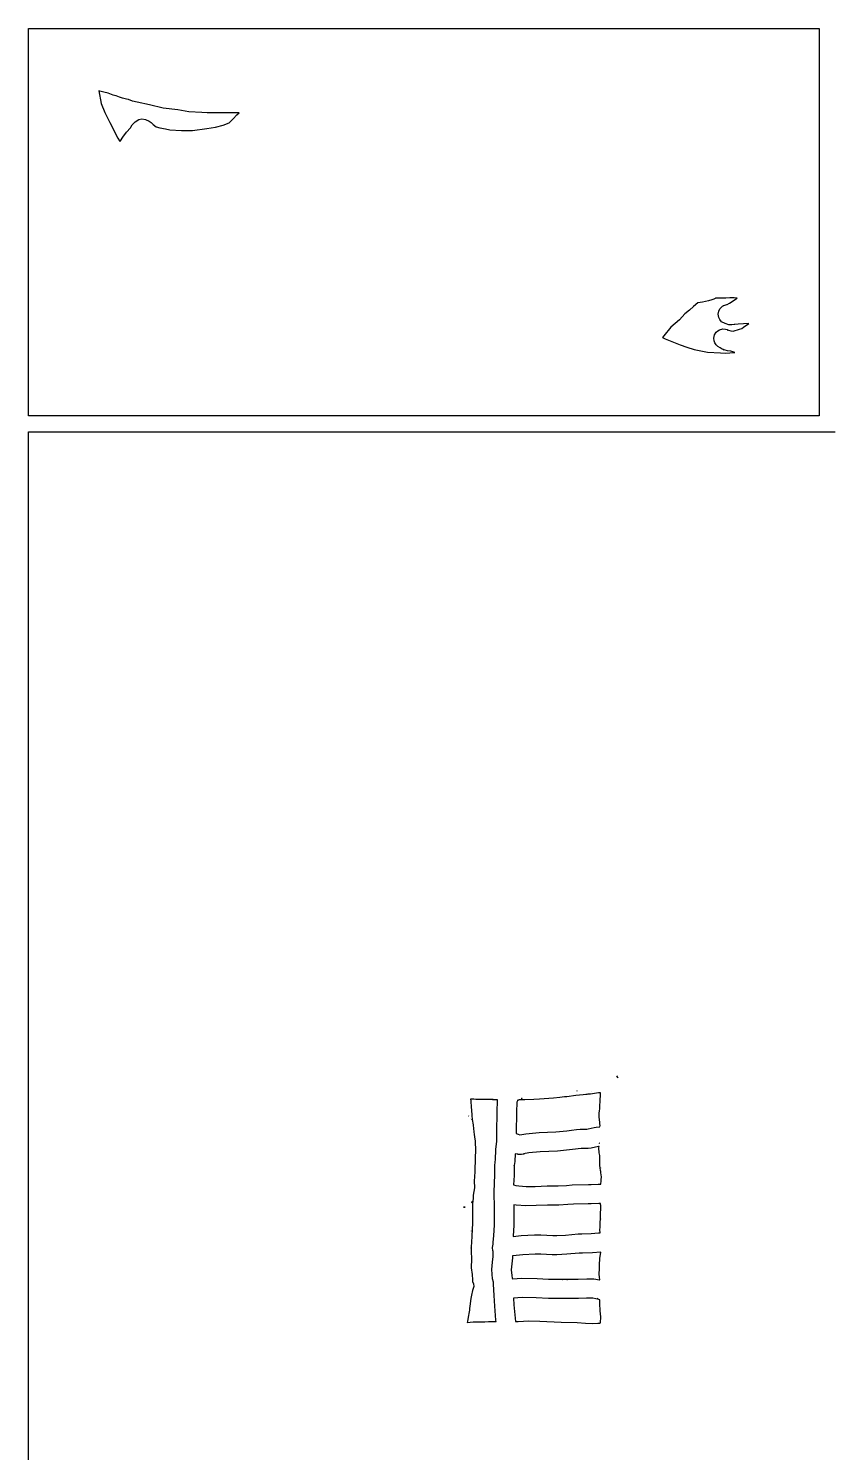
# Model space of a CAD drawing. Extents: x 2 to 598, y 728 to 3498.
# Drawn here: x 2 to 201.3, y 3144.9 to 3498 of the extents above; entities that cross this region are included whole.
import ezdxf

# ---------------------------------------------------------------- set-up
doc = ezdxf.new("R2010")
doc.units = 0

msp = doc.modelspace()

# ---------------------------------------------------------------- linework, layer by layer
at = {"layer": 'Calque 1'}
for p, q in [((19.445588, 3482.509471), (19.4456, 3482.51)), ((19.659529, 3482.447971), (19.445588, 3482.509471)), ((19.4456, 3482.51), (20.041944, 3479.39496)), ((20.716329, 3482.226811), (19.659529, 3482.447971)), ((21.749339, 3481.935871), (20.716329, 3482.226811)), ((22.999389, 3481.451661), (21.749339, 3481.935871)), ((23.677886, 3481.340031), (22.999389, 3481.451661)), ((23.732676, 3481.303331), (23.677886, 3481.340031)), ((24.53521, 3480.981911), (23.732676, 3481.303331)), ((20.041944, 3479.39496), (20.943928, 3477.182036)), ((25.343935, 3480.761251), (24.53521, 3480.981911)), ((26.317521, 3480.465661), (25.343935, 3480.761251)), ((26.830679, 3480.363841), (26.317521, 3480.465661)), ((26.83069, 3480.36439), (26.77589, 3480.38659)), ((26.77589, 3480.38659), (26.83069, 3480.36439)), ((27.807361, 3480.008831), (26.830679, 3480.363841)), ((26.83069, 3480.36439), (26.83069, 3480.36439)), ((28.909111, 3479.701881), (27.807361, 3480.008831)), ((31.993671, 3479.044021), (28.909111, 3479.701881)), ((35.401211, 3478.240461), (31.993671, 3479.044021)), ((39.017531, 3477.7976), (35.401211, 3478.240461)), ((41.725881, 3477.31961), (39.017531, 3477.7976)), ((20.943928, 3477.182036), (22.205124, 3474.72081)), ((22.205124, 3474.72081), (24.135754, 3470.84096)), ((27.730375, 3474.09346), (28.443506, 3474.86292)), ((28.443506, 3474.86292), (29.353994, 3475.420122)), ((29.353994, 3475.420122), (30.091357, 3475.557782)), ((30.091357, 3475.557782), (31.027316, 3475.40968)), ((31.027316, 3475.40968), (31.879276, 3475.048071)), ((31.879276, 3475.048071), (32.429623, 3474.680166)), ((32.429623, 3474.680166), (32.874766, 3474.21337)), ((32.874766, 3474.21337), (33.67677, 3473.64128)), ((32.87477, 3474.21337), (32.89091, 3474.19377)), ((32.89091, 3474.19377), (32.87477, 3474.21337)), ((32.87477, 3474.21337), (32.87477, 3474.21337)), ((44.969611, 3477.18988), (41.725881, 3477.31961)), ((46.319411, 3477.08447), (44.969611, 3477.18988)), ((51.052461, 3477.09537), (46.319411, 3477.08447)), ((50.25922, 3474.01046), (51.79245, 3474.64557)), ((54.234181, 3477.10537), (51.052461, 3477.09537)), ((51.79245, 3474.64557), (52.124151, 3474.932213)), ((52.124151, 3474.932213), (52.714893, 3475.62018)), ((52.714893, 3475.62018), (53.693109, 3476.60721)), ((53.693109, 3476.60721), (54.234181, 3477.10537)), ((24.135754, 3470.84096), (24.563137, 3470.16657)), ((24.838038, 3470.17535), (25.373925, 3471.03059)), ((25.373925, 3471.03059), (26.299463, 3472.33028)), ((26.299463, 3472.33028), (27.250824, 3473.40049)), ((27.250824, 3473.40049), (27.347974, 3473.5364)), ((27.347974, 3473.5364), (27.730375, 3474.09346)), ((33.67677, 3473.64128), (34.577839, 3473.346955)), ((34.577839, 3473.346955), (35.96965, 3473.0868)), ((35.96965, 3473.0868), (37.00525, 3472.90646)), ((37.00525, 3472.90646), (39.97562, 3472.73644)), ((39.97562, 3472.73644), (42.69482, 3472.74544)), ((42.69482, 3472.74544), (46.18557, 3473.19192)), ((46.18557, 3473.19192), (48.324609, 3473.510703)), ((48.324609, 3473.510703), (50.25922, 3474.01046)), ((24.563137, 3470.16657), (24.677331, 3469.95935)), ((24.677331, 3469.95935), (24.838038, 3470.17535)), ((166.86244, 3429.05411), (165.88163, 3428.15648)), ((167.90992, 3430.01476), (166.86244, 3429.05411)), ((169.105074, 3430.121912), (167.90992, 3430.01476)), ((170.55885, 3430.43695), (169.105074, 3430.121912)), ((171.39602, 3430.70619), (170.55885, 3430.43695)), ((171.69058, 3430.81472), (171.39602, 3430.70619)), ((171.9164, 3430.91704), (171.69058, 3430.81472)), ((172.20889, 3431.06949), (171.9164, 3430.91704)), ((172.32825, 3431.10459), (172.20889, 3431.06949)), ((172.45072, 3431.13249), (172.32825, 3431.10459)), ((173.23206, 3431.12949), (172.45072, 3431.13249)), ((173.12294, 3427.919092), (173.404151, 3428.492866)), ((174.8511, 3431.17029), (173.23206, 3431.12949)), ((173.404151, 3428.492866), (174.0302, 3429.11586)), ((174.0302, 3429.11586), (174.0628, 3429.13276)), ((174.0628, 3429.13276), (174.24316, 3429.24079)), ((174.20906, 3429.20979), (174.34392, 3429.28159)), ((174.24316, 3429.24079), (174.20906, 3429.20979)), ((174.32112, 3429.27459), (174.36452, 3429.29259)), ((174.34392, 3429.28159), (174.32112, 3429.27459)), ((174.36452, 3429.29259), (174.63013, 3429.43314)), ((174.63013, 3429.43314), (175.16808, 3429.58403)), ((175.90943, 3431.25709), (174.8511, 3431.17029)), ((175.16808, 3429.58403), (175.18368, 3429.58703)), ((175.18368, 3429.58703), (175.19268, 3429.59003)), ((175.19268, 3429.59003), (175.76473, 3429.8825)), ((175.76473, 3429.8825), (177.68142, 3431.09691)), ((176.58692, 3431.23539), (175.90943, 3431.25709)), ((176.644735, 3431.220855), (176.58692, 3431.23539)), ((176.983727, 3431.179339), (176.644735, 3431.220855)), ((177.68142, 3431.09691), (176.983727, 3431.179339)), ((163.36034, 3425.76902), (161.28863, 3423.9402)), ((164.74112, 3427.27436), (163.36034, 3425.76902)), ((165.88163, 3428.15648), (164.74112, 3427.27436)), ((173.00545, 3427.13665), (173.12294, 3427.919092)), ((173.13909, 3426.326729), (173.00545, 3427.13665)), ((173.393136, 3425.812358), (173.13909, 3426.326729)), ((173.84933, 3425.29954), (173.393136, 3425.812358)), ((174.69063, 3424.84067), (173.84933, 3425.29954)), ((175.639949, 3424.496084), (174.69063, 3424.84067)), ((180.55487, 3424.84994), (177.94778, 3424.67991)), ((179.27381, 3423.91874), (180.55487, 3424.84994)), ((159.19339, 3421.39153), (159.192, 3421.39)), ((159.192, 3421.39), (159.86743, 3421.06496)), ((159.4802, 3421.77909), (159.19339, 3421.39153)), ((159.4992, 3421.80449), (159.4802, 3421.77909)), ((159.5156, 3421.82509), (159.4992, 3421.80449)), ((161.28863, 3423.9402), (159.5156, 3421.82509)), ((171.8961, 3421.24727), (172.07853, 3422.02758)), ((171.9519, 3420.56306), (171.8961, 3421.24727)), ((172.07853, 3422.02758), (172.48056, 3422.67509)), ((172.48056, 3422.67509), (172.93274, 3423.07816)), ((172.93274, 3423.07816), (173.3167, 3423.29313)), ((173.3167, 3423.29313), (174.1368, 3423.4957)), ((174.1368, 3423.4957), (174.80032, 3423.4487)), ((174.80032, 3423.4487), (175.2132, 3423.33088)), ((175.2132, 3423.33088), (175.2876, 3423.29988)), ((175.2876, 3423.29988), (175.2431, 3423.29188)), ((175.2431, 3423.29188), (175.2461, 3423.29188)), ((175.2461, 3423.29188), (175.3908, 3423.24018)), ((175.3908, 3423.24018), (175.3092, 3423.29238)), ((175.3092, 3423.29238), (175.51435, 3423.20608)), ((175.51435, 3423.20608), (176.15306, 3423.04175)), ((176.34374, 3424.52751), (175.639949, 3424.496084)), ((176.15306, 3423.04175), (176.71633, 3422.98545)), ((176.93958, 3424.56991), (176.34374, 3424.52751)), ((176.716, 3422.98525), (176.7014, 3422.98225)), ((176.7014, 3422.98225), (176.716, 3422.98525)), ((176.716, 3422.98525), (176.716, 3422.98525)), ((176.71633, 3422.98545), (178.23408, 3423.43968)), ((177.08841, 3424.59211), (176.93958, 3424.56991)), ((177.94778, 3424.67991), (177.08841, 3424.59211)), ((178.23408, 3423.43968), (178.86816, 3423.65053)), ((178.86816, 3423.65053), (179.27381, 3423.91874)), ((159.86743, 3421.06496), (162.29622, 3420.02988)), ((162.29622, 3420.02988), (163.59432, 3419.58393)), ((163.59432, 3419.58393), (165.20664, 3418.95192)), ((165.20664, 3418.95192), (167.055656, 3418.428779)), ((167.055656, 3418.428779), (169.11699, 3418.01657)), ((169.11699, 3418.01657), (170.37013, 3417.78559)), ((170.37013, 3417.78559), (173.53946, 3417.59334)), ((172.11983, 3420.07628), (171.9519, 3420.56306)), ((172.46193, 3419.54402), (172.11983, 3420.07628)), ((172.86656, 3419.16624), (172.46193, 3419.54402)), ((173.46653, 3418.81485), (172.86656, 3419.16624)), ((173.989649, 3418.490427), (173.46653, 3418.81485)), ((174.18432, 3418.43761), (173.989649, 3418.490427)), ((174.31142, 3418.39371), (174.18432, 3418.43761)), ((174.43136, 3418.35961), (174.21792, 3418.42881)), ((174.21792, 3418.42881), (174.382604, 3418.364895)), ((174.382604, 3418.364895), (174.31142, 3418.39371)), ((174.47326, 3418.34211), (174.43136, 3418.35961)), ((174.73834, 3418.25991), (174.47326, 3418.34211)), ((175.27785, 3418.09248), (174.73834, 3418.25991)), ((176.1114, 3417.99588), (175.27785, 3418.09248)), ((175.88505, 3417.55509), (177.09377, 3417.66928)), ((177.09377, 3417.66928), (176.1114, 3417.99588)), ((173.53946, 3417.59334), (174.79158, 3417.49259)), ((174.79158, 3417.49259), (175.88505, 3417.55509)), ((147.83123, 3238.32591), (148.11235, 3237.83756)), ((148.095172, 3237.892724), (147.83123, 3238.32591)), ((147.83123, 3238.32591), (147.83123, 3238.32591)), ((148.11235, 3237.83756), (148.095172, 3237.892724)), ((137.96981, 3234.65108), (137.97381, 3234.64308)), ((137.97011, 3234.65088), (137.96981, 3234.65108)), ((138.02751, 3234.58628), (137.97011, 3234.65088)), ((137.97381, 3234.64308), (138.02751, 3234.58628)), ((143.28983, 3234.078), (141.36902, 3233.81133)), ((141.68225, 3234.53483), (141.69025, 3234.54183)), ((141.68235, 3234.53533), (141.68225, 3234.53483)), ((141.69525, 3234.54983), (141.68235, 3234.53533)), ((141.69025, 3234.54183), (141.69525, 3234.54983)), ((143.711, 3234.14), (143.28983, 3234.078)), ((143.7141, 3234.13294), (143.711, 3234.14)), ((143.7787, 3234.13894), (143.7141, 3234.13294)), ((143.8113, 3233.8356), (143.7787, 3234.13894)), ((112.03, 3232.52), (111.54993, 3232.5401)), ((111.54993, 3232.5401), (111.64503, 3232.09205)), ((111.64503, 3232.09205), (111.75717, 3230.44978)), ((112.031, 3232.52), (112.03, 3232.52)), ((112.03123, 3232.5238), (112.031, 3232.52)), ((112.38315, 3232.5268), (112.03123, 3232.5238)), ((112.92161, 3232.4694), (112.38315, 3232.5268)), ((113.75567, 3232.4724), (112.92161, 3232.4694)), ((114.552, 3232.43), (113.75567, 3232.4724)), ((114.55441, 3232.4333), (114.552, 3232.43)), ((115.23396, 3232.4669), (114.55441, 3232.4333)), ((116.083, 3232.44), (115.23396, 3232.4669)), ((116.08413, 3232.4355), (116.083, 3232.44)), ((116.80346, 3232.449), (116.08413, 3232.4355)), ((117.19, 3232.44), (116.80346, 3232.449)), ((117.05338, 3232.48262), (117.18619, 3232.44282)), ((117.05343, 3232.48242), (117.05338, 3232.48262)), ((117.08493, 3232.48642), (117.05343, 3232.48242)), ((117.21619, 3232.43682), (117.08493, 3232.48642)), ((117.18619, 3232.44282), (117.21619, 3232.43682)), ((117.19327, 3232.4414), (117.19, 3232.44)), ((117.23457, 3232.4354), (117.19327, 3232.4414)), ((117.29657, 3232.4158), (117.23457, 3232.4354)), ((117.64901, 3232.376), (117.29657, 3232.4158)), ((117.988, 3232.37), (117.64901, 3232.376)), ((117.99004, 3232.36942), (117.988, 3232.37)), ((118.29906, 3232.37972), (117.99004, 3232.36942)), ((118.21026, 3229.30916), (118.29606, 3232.28262)), ((118.29606, 3232.28262), (118.29906, 3232.37972)), ((123.08163, 3231.78573), (123.00873, 3229.29182)), ((123.16583, 3231.98208), (123.08163, 3231.78573)), ((123.23973, 3232.1304), (123.16583, 3231.98208)), ((123.27693, 3232.2777), (123.23973, 3232.241)), ((123.23973, 3232.241), (123.23973, 3232.2043)), ((123.23973, 3232.2043), (123.23973, 3232.1304)), ((123.38701, 3232.333), (123.27693, 3232.333)), ((123.27693, 3232.333), (123.27693, 3232.2777)), ((123.47541, 3232.336), (123.38701, 3232.333)), ((123.62682, 3232.354), (123.47541, 3232.336)), ((123.69242, 3232.354), (123.62682, 3232.354)), ((125.082, 3232.36), (123.69242, 3232.354)), ((124.25644, 3232.60918), (124.40785, 3232.68468)), ((124.25655, 3232.60929), (124.25644, 3232.60918)), ((124.33255, 3232.75658), (124.25655, 3232.60929)), ((124.34055, 3232.73938), (124.33255, 3232.75658)), ((124.37725, 3232.73938), (124.34055, 3232.73938)), ((124.41295, 3232.70428), (124.37725, 3232.73938)), ((124.40785, 3232.68468), (124.43055, 3232.70428)), ((124.43055, 3232.70428), (124.41295, 3232.70428)), ((125.08281, 3232.3616), (125.082, 3232.36)), ((127.2832, 3232.49132), (125.08281, 3232.3616)), ((128.68724, 3232.54562), (127.2832, 3232.49132)), ((132.1444, 3232.80708), (128.68724, 3232.54562)), ((133.71329, 3232.92646), (132.1444, 3232.80708)), ((134.86568, 3233.0846), (133.71329, 3232.92646)), ((135.446, 3233.11), (134.86568, 3233.0846)), ((135.44794, 3233.11085), (135.446, 3233.11)), ((137.73617, 3233.43952), (135.44794, 3233.11085)), ((139.53555, 3233.6152), (137.73617, 3233.43952)), ((140.18667, 3233.6819), (139.53555, 3233.6152)), ((140.42232, 3233.7232), (140.18667, 3233.6819)), ((140.45902, 3233.7356), (140.42232, 3233.7232)), ((140.66159, 3233.7573), (140.45902, 3233.7356)), ((141.368, 3233.81), (140.66159, 3233.7573)), ((141.36902, 3233.81133), (141.368, 3233.81)), ((143.62981, 3230.11793), (143.66751, 3230.68636)), ((143.66751, 3230.68636), (143.70781, 3232.22478)), ((143.70781, 3232.22478), (143.708, 3232.23)), ((143.708, 3232.23), (143.7664, 3232.6145)), ((143.7664, 3232.6145), (143.7953, 3233.24701)), ((143.7953, 3233.24701), (143.8113, 3233.8356)), ((111.13603, 3228.3671), (111.11383, 3228.3785)), ((111.11383, 3228.3785), (111.11383, 3228.3774)), ((111.11383, 3228.3774), (111.13603, 3228.3671)), ((111.69047, 3227.84831), (111.67597, 3227.86291)), ((111.67597, 3227.86291), (111.67607, 3227.86271)), ((111.67607, 3227.86271), (111.70447, 3227.82551)), ((111.70447, 3227.82551), (111.69047, 3227.84831)), ((111.75717, 3230.44978), (111.80367, 3229.86429)), ((111.80367, 3229.86429), (111.807707, 3229.915501)), ((111.807707, 3229.915501), (111.85847, 3229.54441)), ((111.88831, 3227.52744), (111.83871, 3227.60804)), ((111.83871, 3227.60804), (111.83871, 3227.60801)), ((111.83871, 3227.60801), (111.90431, 3227.48504)), ((111.85847, 3229.54441), (111.87757, 3228.86279)), ((111.87757, 3228.86279), (111.87957, 3228.85139)), ((111.87957, 3228.85139), (111.92917, 3228.43436)), ((111.90431, 3227.48504), (111.88831, 3227.52744)), ((111.92917, 3228.43436), (112.00667, 3227.55277)), ((112.00667, 3227.55277), (112.08627, 3227.005)), ((112.08627, 3227.005), (112.14617, 3226.68925)), ((118.13196, 3225.929), (118.16456, 3227.77902)), ((118.16456, 3227.77902), (118.21726, 3228.45545)), ((118.21726, 3228.45545), (118.21026, 3229.30916)), ((122.95843, 3227.56325), (122.93053, 3225.89926)), ((123.01373, 3228.31617), (122.95843, 3227.56325)), ((123.00873, 3229.29182), (123.01373, 3228.31617)), ((143.4815, 3228.13046), (143.505139, 3229.100106)), ((143.67426, 3226.75534), (143.4815, 3228.13046)), ((143.505139, 3229.100106), (143.59261, 3229.6239)), ((143.59261, 3229.6239), (143.62981, 3230.11793)), ((112.14617, 3226.68925), (112.22267, 3226.07584)), ((112.22267, 3226.07584), (112.42421, 3224.44598)), ((112.42421, 3224.44598), (112.47901, 3223.75195)), ((112.47901, 3223.75195), (112.55031, 3223.21141)), ((118.07976, 3222.14782), (118.13196, 3225.929)), ((122.93053, 3225.89926), (122.93037, 3225.89547)), ((122.93037, 3225.89547), (122.93937, 3223.99585)), ((122.93937, 3223.99585), (123.43753, 3223.88009)), ((123.43753, 3223.88009), (123.83751, 3223.7142)), ((123.83751, 3223.7142), (123.84251, 3223.7142)), ((123.84251, 3223.7142), (125.29617, 3223.96793)), ((125.29617, 3223.96793), (125.297, 3223.97)), ((125.297, 3223.97), (128.57897, 3224.29351)), ((128.57897, 3224.29351), (132.74564, 3224.43818)), ((132.74564, 3224.43818), (132.746, 3224.44)), ((132.746, 3224.44), (135.49829, 3224.72062)), ((135.49829, 3224.72062), (136.61709, 3224.88186)), ((136.61709, 3224.88186), (137.85319, 3225.01259)), ((137.85319, 3225.01259), (137.854, 3225.01)), ((137.854, 3225.01), (138.75473, 3225.0829)), ((138.75473, 3225.0829), (140.39597, 3225.1134)), ((140.39597, 3225.1134), (140.79336, 3225.1785)), ((140.793, 3225.18), (142.25131, 3225.48594)), ((140.79336, 3225.1785), (140.793, 3225.18)), ((142.25131, 3225.48594), (142.253, 3225.48)), ((142.253, 3225.48), (142.77544, 3225.60144)), ((142.77544, 3225.60144), (143.67926, 3225.69754)), ((143.67826, 3226.70264), (143.67426, 3226.75534)), ((143.68726, 3226.41996), (143.67826, 3226.70264)), ((143.67926, 3225.69754), (143.69626, 3226.00139)), ((143.69626, 3226.00139), (143.68726, 3226.41996)), ((112.55031, 3223.21141), (112.71154, 3222.104)), ((112.71154, 3222.104), (112.76844, 3221.32316)), ((112.82734, 3220.55629), (112.72964, 3217.35907)), ((112.76844, 3221.32316), (112.82734, 3220.55629)), ((117.7697, 3217.49746), (117.88287, 3220.0265)), ((117.88287, 3220.0265), (118.07976, 3222.14782)), ((136.12017, 3219.95971), (133.11261, 3219.65224)), ((137.5976, 3220.1814), (136.12017, 3219.95971)), ((137.60608, 3220.176962), (137.5976, 3220.1814)), ((138.26268, 3220.229), (137.60608, 3220.176962)), ((138.997, 3220.29), (138.26268, 3220.229)), ((138.99757, 3220.29252), (138.997, 3220.29)), ((140.73545, 3220.32872), (138.99757, 3220.29252)), ((141.51628, 3220.43723), (140.73545, 3220.32872)), ((143.28, 3220.8), (141.51628, 3220.43723)), ((143.28071, 3220.79203), (143.28, 3220.8)), ((143.46365, 3220.83443), (143.28071, 3220.79203)), ((143.43985, 3220.45306), (143.46365, 3220.83443)), ((143.516825, 3219.240055), (143.43985, 3220.45306)), ((143.44793, 3221.67613), (143.44803, 3221.67623)), ((143.46553, 3221.67313), (143.44793, 3221.67613)), ((143.44803, 3221.67623), (143.52143, 3221.58733)), ((143.52543, 3221.62353), (143.46553, 3221.67313)), ((143.52143, 3221.58733), (143.52543, 3221.62353)), ((112.72964, 3217.35907), (112.67284, 3215.30233)), ((117.641, 3216.05), (117.7201, 3217.02309)), ((117.7201, 3217.02309), (117.7697, 3217.49746)), ((122.54756, 3217.05618), (122.42457, 3216.07844)), ((122.64936, 3219.02865), (122.54756, 3217.05618)), ((123.347, 3218.87), (122.64936, 3219.02865)), ((123.34783, 3218.86674), (123.347, 3218.87)), ((124.206324, 3218.807893), (123.34783, 3218.86674)), ((124.724915, 3218.883706), (124.206324, 3218.807893)), ((126.0226, 3219.22539), (124.72293, 3218.998)), ((124.72293, 3218.998), (124.898738, 3218.983851)), ((124.898738, 3218.983851), (124.724915, 3218.883706)), ((128.87359, 3219.50288), (126.0226, 3219.22539)), ((133.11261, 3219.65224), (128.87359, 3219.50288)), ((143.6202, 3218.57773), (143.516825, 3219.240055)), ((143.6321, 3217.06722), (143.6202, 3218.57773)), ((143.6786, 3216.07504), (143.6321, 3217.06722)), ((112.56613, 3213.29184), (112.52223, 3212.3322)), ((112.67, 3214.62407), (112.56613, 3213.29184)), ((112.673, 3215.3), (112.67, 3214.62407)), ((112.67284, 3215.30233), (112.673, 3215.3)), ((117.42143, 3209.53223), (117.61005, 3213.78106)), ((117.61005, 3213.78106), (117.64005, 3216.04865)), ((117.64005, 3216.04865), (117.641, 3216.05)), ((122.40547, 3213.58506), (122.27679, 3211.30976)), ((122.43597, 3215.86037), (122.40547, 3213.58506)), ((122.42457, 3216.07844), (122.442307, 3216.173998)), ((122.442307, 3216.173998), (122.43597, 3215.86037)), ((143.7096, 3215.55825), (143.6786, 3216.07504)), ((143.8052, 3214.86994), (143.7096, 3215.55825)), ((143.77969, 3215.50861), (143.77569, 3215.45481)), ((143.77569, 3215.45481), (143.77669, 3215.45491)), ((143.77669, 3215.45491), (143.78369, 3215.52471)), ((143.78369, 3215.52471), (143.77969, 3215.50861)), ((143.8693, 3214.65237), (143.8052, 3214.86994)), ((143.9034, 3214.25603), (143.8693, 3214.65237)), ((144.0667, 3213.26175), (143.9034, 3214.25603)), ((143.998, 3212.56), (144.0667, 3213.26175)), ((112.53613, 3210.60209), (112.24623, 3208.71331)), ((112.52223, 3212.3322), (112.53613, 3210.60209)), ((117.54235, 3205.39915), (117.42143, 3209.53223)), ((122.27679, 3211.30976), (122.27667, 3211.30407)), ((122.27667, 3211.30407), (122.78309, 3211.13714)), ((122.78309, 3211.13714), (123.53809, 3211.02089)), ((123.53809, 3211.02089), (123.539, 3211.02)), ((123.539, 3211.02), (125.39315, 3210.85876)), ((125.39315, 3210.85876), (127.65606, 3210.93006)), ((127.65606, 3210.93006), (130.61712, 3211.04635)), ((130.61712, 3211.04635), (133.32651, 3211.07885)), ((133.32651, 3211.07885), (135.41114, 3211.17555)), ((135.41114, 3211.17555), (136.78625, 3211.2825)), ((136.78625, 3211.2825), (140.81029, 3211.3673)), ((140.81029, 3211.3673), (140.81, 3211.37)), ((140.81, 3211.37), (140.811, 3211.37)), ((140.811, 3211.37), (140.812, 3211.37)), ((140.812, 3211.37), (140.812, 3211.37)), ((140.812, 3211.37), (140.813, 3211.37)), ((140.813, 3211.37), (140.813, 3211.37)), ((140.813, 3211.37), (140.814, 3211.37)), ((140.814, 3211.37), (140.814, 3211.37)), ((140.814, 3211.37), (140.815, 3211.37)), ((140.815, 3211.37), (140.815, 3211.37)), ((140.815, 3211.37), (140.816, 3211.37)), ((140.816, 3211.37), (140.816, 3211.37)), ((140.816, 3211.37), (140.817, 3211.37)), ((140.817, 3211.37), (140.818, 3211.37)), ((140.818, 3211.37), (140.818, 3211.37)), ((140.818, 3211.37), (140.819, 3211.37)), ((140.819, 3211.37), (140.819, 3211.37)), ((140.819, 3211.37), (140.82, 3211.37)), ((140.82, 3211.37), (140.82, 3211.37)), ((140.82, 3211.37), (140.821, 3211.37)), ((140.821, 3211.37), (140.822, 3211.37)), ((140.822, 3211.37), (140.822, 3211.37)), ((140.822, 3211.37), (140.823, 3211.37)), ((140.823, 3211.37), (140.823, 3211.37)), ((140.823, 3211.37), (140.824, 3211.37)), ((140.824, 3211.37), (140.824, 3211.37)), ((140.824, 3211.37), (140.825, 3211.37)), ((140.825, 3211.37), (140.825, 3211.37)), ((140.825, 3211.37), (140.826, 3211.37)), ((140.826, 3211.37), (140.826, 3211.37)), ((140.826, 3211.37), (140.827, 3211.37)), ((140.827, 3211.37), (141.49465, 3211.356)), ((141.49465, 3211.356), (141.495, 3211.36)), ((141.495, 3211.36), (143.21531, 3211.46543)), ((143.21531, 3211.46543), (143.85765, 3211.49433)), ((143.85765, 3211.49433), (143.9641, 3212.26845)), ((143.9641, 3212.26845), (143.9858, 3212.33825)), ((143.9858, 3212.33825), (143.9977, 3212.56563)), ((143.9977, 3212.56563), (143.998, 3212.56)), ((112.04194, 3207.18494), (111.83471, 3206.81701)), ((111.83471, 3206.81701), (111.88691, 3206.88781)), ((111.83471, 3206.81701), (111.83471, 3206.81701)), ((111.88691, 3206.88781), (112.04194, 3207.18494)), ((112.11186, 3206.59884), (112.05296, 3204.87955)), ((112.18366, 3207.27837), (112.11186, 3206.59884)), ((112.23536, 3208.01528), (112.18366, 3207.27837)), ((112.24623, 3208.71331), (112.22453, 3208.36295)), ((112.22453, 3208.36295), (112.22506, 3208.35995)), ((112.22506, 3208.35995), (112.23536, 3208.01528)), ((122.92267, 3206.26667), (122.31444, 3206.34527)), ((122.31444, 3206.34527), (122.34134, 3205.51895)), ((125.26465, 3206.0672), (122.92267, 3206.26667)), ((127.89653, 3206.1427), (125.26465, 3206.0672)), ((130.67155, 3206.25327), (127.89653, 3206.1427)), ((133.48223, 3206.28787), (130.67155, 3206.25327)), ((135.71465, 3206.39174), (133.48223, 3206.28787)), ((137.08201, 3206.49819), (135.71465, 3206.39174)), ((140.78256, 3206.57419), (137.08201, 3206.49819)), ((141.53755, 3206.56069), (140.78256, 3206.57419)), ((143.38809, 3206.6687), (141.53755, 3206.56069)), ((143.8294, 3206.6883), (143.38809, 3206.6687)), ((143.850687, 3206.35976), (143.8294, 3206.6883)), ((143.8563, 3206.30743), (143.850687, 3206.35976)), ((143.8666, 3205.67904), (143.8563, 3206.30743)), ((110.2467, 3205.7855), (109.886, 3205.7699)), ((109.886, 3205.77), (110.13042, 3205.7504)), ((109.886, 3205.7699), (109.886, 3205.77)), ((110.13042, 3205.7504), (110.2467, 3205.7855)), ((112.05296, 3204.87955), (112.05796, 3201.36091)), ((117.52375, 3202.63241), (117.54235, 3205.39915)), ((117.52975, 3201.30897), (117.52375, 3202.63241)), ((122.34134, 3205.51895), (122.32374, 3202.62042)), ((122.32374, 3202.62042), (122.32974, 3201.28512)), ((143.7545, 3201.80513), (143.7645, 3202.35806)), ((143.7645, 3202.35806), (143.7764, 3202.58597)), ((143.7764, 3202.58597), (143.7854, 3202.65107)), ((143.7854, 3202.65107), (143.78593, 3202.66957)), ((143.78593, 3202.66957), (143.78693, 3202.66457)), ((143.78693, 3202.66457), (143.80863, 3202.82011)), ((143.789, 3203.4686), (143.798, 3203.5048)), ((143.789, 3203.39), (143.789, 3203.4686)), ((143.789, 3203.23), (143.789, 3203.39)), ((143.78926, 3203.0836), (143.789, 3203.23)), ((143.78926, 3203.0314), (143.78926, 3203.0836)), ((143.79626, 3203.0124), (143.78926, 3203.0314)), ((143.79073, 3202.82581), (143.79573, 3202.9581)), ((143.81863, 3202.90181), (143.79073, 3202.82581)), ((143.79573, 3202.9581), (143.79626, 3203.0124)), ((143.798, 3203.5048), (143.801, 3203.95854)), ((143.801, 3203.95854), (143.8666, 3205.67004)), ((143.80863, 3202.82011), (143.82463, 3202.88061)), ((143.82463, 3202.88061), (143.81863, 3202.90181)), ((143.8666, 3205.67004), (143.8666, 3205.67904)), ((111.85971, 3199.88831), (111.85371, 3199.90231)), ((111.85371, 3199.90231), (111.85421, 3199.90221)), ((111.85421, 3199.90221), (111.86871, 3199.84021)), ((111.86871, 3199.84021), (111.85971, 3199.88831)), ((111.89016, 3198.90318), (111.87626, 3198.65719)), ((111.91956, 3199.09386), (111.89016, 3198.90318)), ((111.97586, 3199.79149), (111.91956, 3199.09386)), ((112.01406, 3200.66223), (111.97586, 3199.79149)), ((112.05796, 3201.36091), (112.01406, 3200.66223)), ((117.34423, 3198.71274), (117.52975, 3201.30897)), ((122.14919, 3198.53637), (124.15372, 3198.74875)), ((122.32974, 3201.28512), (122.14939, 3198.54214)), ((124.15372, 3198.74875), (127.4667, 3198.89551)), ((127.4667, 3198.89551), (127.467, 3198.9)), ((127.467, 3198.9), (129.01936, 3198.9274)), ((129.01936, 3198.9274), (129.02, 3198.92)), ((129.02, 3198.92), (131.99863, 3198.77839)), ((131.99863, 3198.77839), (132.96033, 3198.77839)), ((132.96033, 3198.77839), (135.14366, 3198.85959)), ((135.14366, 3198.85959), (138.28041, 3199.11692)), ((138.28041, 3199.11692), (138.281, 3199.12)), ((138.281, 3199.12), (139.15588, 3199.1346)), ((139.15588, 3199.1346), (139.157, 3199.14)), ((139.157, 3199.14), (139.157, 3199.14)), ((139.157, 3199.14), (139.158, 3199.14)), ((139.158, 3199.14), (141.49584, 3199.27022)), ((141.49584, 3199.27022), (141.496, 3199.27)), ((141.496, 3199.27), (143.35636, 3199.39351)), ((143.35636, 3199.39351), (143.357, 3199.39)), ((143.357, 3199.39), (143.69497, 3199.4314)), ((143.68047, 3200.18792), (143.69287, 3200.82149)), ((143.69497, 3199.4314), (143.68047, 3200.18792)), ((143.69287, 3200.82149), (143.70737, 3201.01164)), ((143.70737, 3201.01164), (143.71977, 3201.08404)), ((143.71077, 3201.15524), (143.711, 3201.19)), ((143.71077, 3201.10254), (143.71077, 3201.15524)), ((143.71977, 3201.08404), (143.71077, 3201.10254)), ((143.711, 3201.3227), (143.7244, 3201.4142)), ((143.711, 3201.27), (143.711, 3201.3227)), ((143.711, 3201.19), (143.711, 3201.27)), ((143.724, 3201.6), (143.7369, 3201.77053)), ((143.7244, 3201.4799), (143.724, 3201.6)), ((143.7244, 3201.4142), (143.7244, 3201.4799)), ((143.7369, 3201.77053), (143.7545, 3201.80513)), ((111.721085, 3195.6357), (111.71396, 3195.67495)), ((111.71396, 3195.67495), (111.75016, 3194.76957)), ((111.76046, 3195.99017), (111.721085, 3195.6357)), ((111.82766, 3197.03609), (111.76046, 3195.99017)), ((111.87626, 3198.65719), (111.82766, 3197.03609)), ((117.019021, 3195.797351), (117.1802, 3196.63069)), ((117.158, 3194.96), (117.019021, 3195.797351)), ((117.1802, 3196.63069), (117.1892, 3196.97642)), ((117.1892, 3196.97642), (117.34423, 3198.71274)), ((122.14939, 3198.54214), (122.14919, 3198.53637)), ((111.80706, 3192.95006), (111.73416, 3190.68869)), ((111.75016, 3194.76957), (111.80706, 3192.95006)), ((116.869, 3190.29), (117.014162, 3192.116799)), ((117.014162, 3192.116799), (117.18733, 3193.51876)), ((117.15846, 3194.95534), (117.158, 3194.96)), ((117.18786, 3194.90264), (117.15846, 3194.95534)), ((117.18733, 3193.51876), (117.18786, 3194.90264)), ((121.97526, 3193.18597), (121.6683, 3190.22749)), ((121.99436, 3193.68), (121.97526, 3193.18597)), ((122.04916, 3193.686), (121.99436, 3193.68)), ((124.52032, 3193.96556), (122.04916, 3193.686)), ((127.58112, 3194.09941), (124.52032, 3193.96556)), ((128.9862, 3194.12591), (127.58112, 3194.09941)), ((131.82789, 3193.9869), (128.9862, 3194.12591)), ((133.00663, 3193.9839), (131.82789, 3193.9869)), ((135.48916, 3194.0769), (133.00663, 3193.9839)), ((138.49777, 3194.32701), (135.48916, 3194.0769)), ((139.31787, 3194.33941), (138.49777, 3194.32701)), ((141.78852, 3194.47633), (139.31787, 3194.33941)), ((143.884, 3194.62), (141.78852, 3194.47633)), ((143.54903, 3191.44023), (143.63223, 3193.01841)), ((143.63223, 3193.01841), (143.88751, 3194.61935)), ((143.88451, 3194.61935), (143.884, 3194.62)), ((143.88751, 3194.61935), (143.88451, 3194.61935)), ((111.73416, 3190.68869), (112.01115, 3189.07069)), ((112.01115, 3189.07069), (112.09075, 3187.7178)), ((116.86829, 3190.28535), (116.869, 3190.29)), ((117.07241, 3188.04158), (116.86829, 3190.28535)), ((121.6683, 3190.22749), (121.66757, 3190.22111)), ((121.66757, 3190.22111), (121.81175, 3188.80413)), ((121.81175, 3188.80413), (121.93577, 3188.16696)), ((121.93577, 3188.16696), (121.96987, 3187.97678)), ((121.96987, 3187.97678), (124.33096, 3188.15715)), ((124.33096, 3188.15715), (128.13228, 3188.0538)), ((143.49421, 3189.21556), (143.59653, 3190.49143)), ((143.55261, 3188.29984), (143.49421, 3189.21556)), ((143.59653, 3190.49143), (143.54903, 3191.44023)), ((143.65441, 3187.80737), (143.55261, 3188.29984)), ((112.07061, 3185.08697), (111.83858, 3183.93974)), ((112.41167, 3186.07294), (112.07061, 3185.08697)), ((112.09075, 3187.7178), (112.11815, 3187.37106)), ((112.11815, 3187.37106), (112.356691, 3186.742756)), ((112.356691, 3186.742756), (112.41167, 3186.07294)), ((117.24552, 3187.1455), (117.07241, 3188.04158)), ((117.30552, 3186.66594), (117.24552, 3187.1455)), ((117.42334, 3183.86766), (117.30552, 3186.66594)), ((128.13228, 3188.0538), (130.91247, 3187.90341)), ((130.91247, 3187.90341), (131.285, 3187.91)), ((131.285, 3187.91), (131.49119, 3187.9317)), ((131.49119, 3187.9317), (131.59039, 3187.9357)), ((131.59039, 3187.9357), (131.88494, 3187.9327)), ((131.88494, 3187.9327), (132.57947, 3187.9224)), ((132.57947, 3187.9224), (132.58, 3187.92)), ((132.58, 3187.92), (134.39178, 3187.8931)), ((134.39178, 3187.8931), (134.48478, 3187.8961)), ((134.48478, 3187.8961), (134.40628, 3187.8646)), ((134.40628, 3187.8646), (134.443, 3187.86)), ((134.443, 3187.86), (134.61043, 3187.8946)), ((134.61043, 3187.8946), (134.619, 3187.9)), ((134.619, 3187.9), (134.626, 3187.9)), ((134.626, 3187.9), (134.629, 3187.9)), ((134.629, 3187.9), (134.80729, 3187.919)), ((134.80729, 3187.919), (134.93854, 3187.924)), ((134.93854, 3187.924), (135.43205, 3187.927)), ((135.42475, 3187.87208), (135.62577, 3187.81418)), ((135.42476, 3187.87198), (135.42475, 3187.87208)), ((135.47436, 3187.86118), (135.42476, 3187.87198)), ((135.43205, 3187.927), (138.26496, 3187.946)), ((135.62577, 3187.81418), (135.47436, 3187.86118)), ((138.26496, 3187.946), (138.265, 3187.94)), ((138.265, 3187.94), (140.44265, 3187.9943)), ((140.44265, 3187.9943), (140.444, 3188)), ((140.444, 3188), (140.444, 3188)), ((140.444, 3188), (140.445, 3188)), ((140.445, 3188), (140.445, 3188)), ((140.445, 3188), (140.446, 3188)), ((140.446, 3188), (140.446, 3188)), ((140.446, 3188), (140.447, 3188)), ((140.447, 3188), (140.447, 3188)), ((140.447, 3188), (140.448, 3188)), ((140.448, 3188), (140.448, 3188)), ((140.448, 3188), (140.449, 3188)), ((140.449, 3188), (140.449, 3188)), ((140.449, 3188), (140.45, 3188)), ((140.45, 3188), (140.451, 3188)), ((140.451, 3188), (140.451, 3188)), ((140.451, 3188), (140.452, 3188)), ((140.452, 3188), (140.452, 3188)), ((140.452, 3188), (140.453, 3188)), ((140.453, 3188), (140.453, 3188)), ((140.453, 3188), (140.454, 3188)), ((140.454, 3188), (140.454, 3188)), ((140.454, 3188), (140.81212, 3187.9831)), ((140.81212, 3187.9831), (142.19653, 3188.0099)), ((142.19653, 3188.0099), (143.58301, 3187.77427)), ((143.58301, 3187.77427), (143.65841, 3187.78457)), ((143.65841, 3187.78457), (143.65441, 3187.80737)), ((111.44429, 3181.22054), (111.35229, 3180.62676)), ((111.69957, 3183.10982), (111.44429, 3181.22054)), ((111.83858, 3183.93974), (111.69957, 3183.10982)), ((117.57889, 3181.20685), (117.42334, 3183.86766)), ((117.88326, 3177.77656), (117.57889, 3181.20685)), ((122.27195, 3183.17597), (122.27167, 3183.17507)), ((122.27167, 3183.17507), (122.36417, 3181.58239)), ((124.36794, 3183.35941), (122.27195, 3183.17597)), ((122.36417, 3181.58239), (122.66131, 3178.2379)), ((127.88969, 3183.26231), (124.36794, 3183.35941)), ((130.89364, 3183.1052), (127.88969, 3183.26231)), ((132.24602, 3183.1092), (130.89364, 3183.1052)), ((132.415, 3183.12), (132.24602, 3183.1092)), ((132.41664, 3183.1263), (132.415, 3183.12)), ((132.50964, 3183.1233), (132.41664, 3183.1263)), ((134.49763, 3183.0968), (132.50964, 3183.1233)), ((135.09088, 3183.1174), (134.49763, 3183.0968)), ((135.20922, 3183.1288), (135.09088, 3183.1174)), ((135.29652, 3183.1288), (135.20922, 3183.1288)), ((135.4438, 3183.1288), (135.29652, 3183.1288)), ((138.394, 3183.15), (135.4438, 3183.1288)), ((138.39426, 3183.1474), (138.394, 3183.15)), ((140.3652, 3183.2001), (138.39426, 3183.1474)), ((140.806, 3183.18), (140.3652, 3183.2001)), ((140.807, 3183.18), (140.806, 3183.18)), ((140.80833, 3183.17997), (140.807, 3183.18)), ((141.90697, 3183.21767), (140.80833, 3183.17997)), ((142.61597, 3183.08176), (141.90697, 3183.21767)), ((143.40455, 3182.90142), (142.61597, 3183.08176)), ((143.02671, 3183.13163), (143.02687, 3183.13183)), ((143.15849, 3183.05053), (143.02671, 3183.13163)), ((143.02687, 3183.13183), (143.13539, 3183.06153)), ((143.13539, 3183.06153), (143.14139, 3183.05753)), ((143.14139, 3183.05753), (143.15849, 3183.05053)), ((143.63038, 3182.83372), (143.40455, 3182.90142)), ((143.64538, 3182.82972), (143.63038, 3182.83372)), ((143.66868, 3182.37133), (143.64538, 3182.82972)), ((143.67668, 3181.20499), (143.66868, 3182.37133)), ((143.71238, 3180.7275), (143.67668, 3181.20499)), ((111.066, 3178.94), (110.85827, 3177.50339)), ((111.06732, 3178.93494), (111.066, 3178.94)), ((111.080371, 3178.886104), (111.06732, 3178.93494)), ((111.196, 3179.43), (111.080371, 3178.886104)), ((111.32179, 3180.24592), (111.19518, 3179.43148)), ((111.19518, 3179.43148), (111.196, 3179.43)), ((111.35229, 3180.62676), (111.32179, 3180.24592)), ((117.92566, 3177.4231), (117.88326, 3177.77656)), ((122.66131, 3178.2379), (122.75381, 3177.40592)), ((123.419, 3177.42), (126.00593, 3177.59415)), ((126.00593, 3177.59415), (128.7701, 3177.54045)), ((143.71738, 3180.60452), (143.71238, 3180.7275)), ((143.71338, 3180.3354), (143.71738, 3180.60152)), ((143.73818, 3180.03205), (143.71338, 3180.3354)), ((143.71738, 3180.60152), (143.71738, 3180.60452)), ((143.87874, 3178.61561), (143.73818, 3180.03205)), ((143.80224, 3177.1082), (143.87874, 3178.61561)), ((110.85827, 3177.50339), (110.74613, 3177.18042)), ((110.74613, 3177.18042), (110.74641, 3177.1774)), ((110.74641, 3177.1774), (112.26776, 3177.31591)), ((112.26776, 3177.31591), (115.14407, 3177.30561)), ((115.14407, 3177.30561), (115.145, 3177.31)), ((115.145, 3177.31), (116.03797, 3177.42059)), ((116.03797, 3177.42059), (116.038, 3177.42)), ((116.038, 3177.42), (116.58267, 3177.4454)), ((116.58267, 3177.4454), (117.02605, 3177.4557)), ((117.02605, 3177.4557), (117.027, 3177.45)), ((117.027, 3177.45), (117.92566, 3177.4231)), ((122.75381, 3177.40592), (123.41888, 3177.41732)), ((123.41888, 3177.41732), (123.419, 3177.42)), ((128.7701, 3177.54045), (134.02042, 3177.29653)), ((134.02042, 3177.29653), (138.06152, 3177.14151)), ((138.06152, 3177.14151), (140.09447, 3176.97202)), ((140.09447, 3176.97202), (140.095, 3176.97)), ((140.095, 3176.97), (140.096, 3176.97)), ((140.096, 3176.97), (141.74499, 3176.9581)), ((141.74499, 3176.9581), (143.14439, 3177.0072)), ((143.14439, 3177.0072), (143.145, 3177.01)), ((143.145, 3177.01), (143.145, 3177.01)), ((143.145, 3177.01), (143.146, 3177.01)), ((143.146, 3177.01), (143.146, 3177.01)), ((143.146, 3177.01), (143.147, 3177.01)), ((143.147, 3177.01), (143.55731, 3176.9991)), ((143.55731, 3176.9991), (143.63481, 3177.0291)), ((143.63481, 3177.0291), (143.80224, 3177.1082))]:
    msp.add_line(p, q, dxfattribs=at)
at = {"layer": 'Layer 1'}
for p, q in [((1.99988, 3498), (198, 3498)), ((1.99988, 3402), (1.99988, 3498)), ((198, 3498), (198, 3402)), ((198, 3402), (1.99988, 3402)), ((1.99988, 2891.41), (1.99988, 3398)), ((1.99988, 3398), (202, 3398))]:
    msp.add_line(p, q, dxfattribs=at)

doc.saveas('drawing.dxf')
